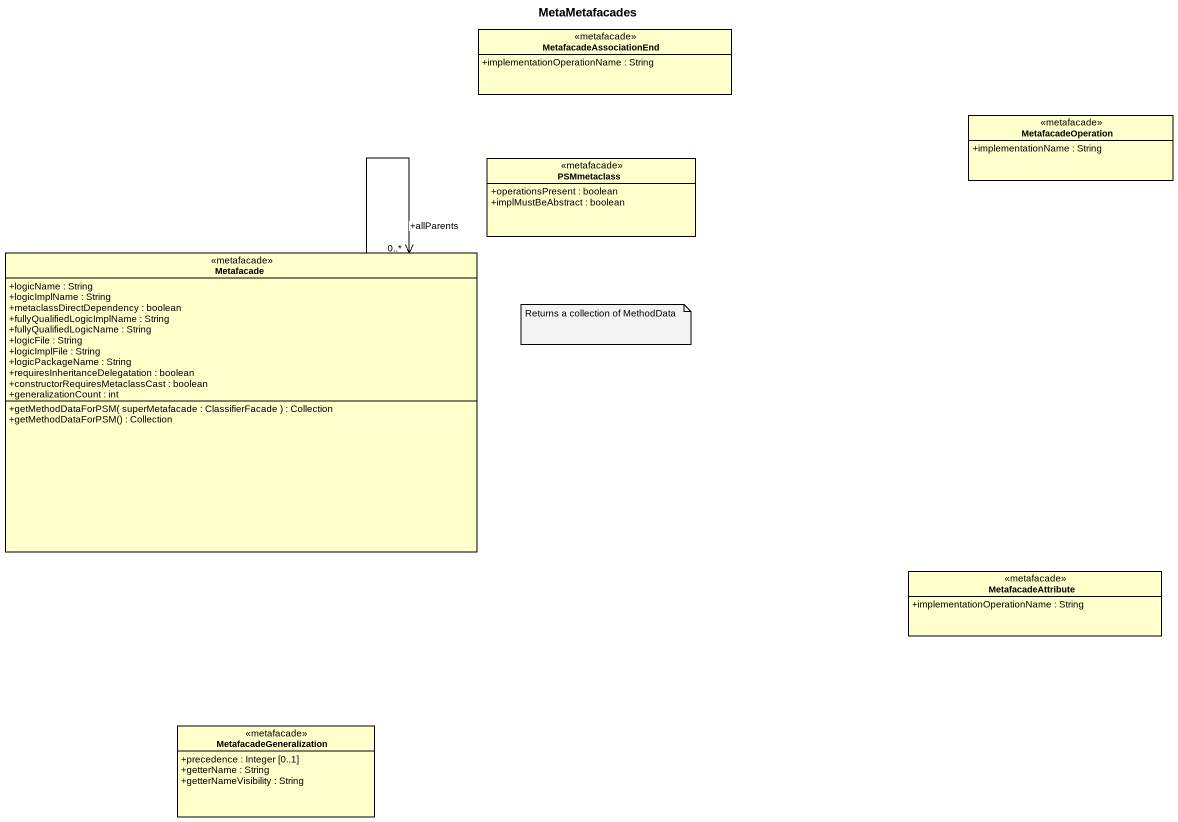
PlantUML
@startuml
title MetaMetafacades
hide circle
hide empty members
skinparam classAttributeIconSize 0
class MetafacadeAssociationEnd <<metafacade>> {
  +implementationOperationName : String
}
class MetafacadeOperation <<metafacade>> {
  +implementationName : String
}
class PSMmetaclass <<metafacade>> {
  +operationsPresent : boolean
  +implMustBeAbstract : boolean
}
class Metafacade <<metafacade>> {
  +logicName : String
  +logicImplName : String
  +metaclassDirectDependency : boolean
  +fullyQualifiedLogicImplName : String
  +fullyQualifiedLogicName : String
  +logicFile : String
  +logicImplFile : String
  +logicPackageName : String
  +requiresInheritanceDelegatation : boolean
  +constructorRequiresMetaclassCast : boolean
  +generalizationCount : int
  +getMethodDataForPSM( superMetafacade : ClassifierFacade ) : Collection
  +getMethodDataForPSM() : Collection
}
class MetafacadeAttribute <<metafacade>> {
  +implementationOperationName : String
}
class MetafacadeGeneralization <<metafacade>> {
  +precedence : Integer [0..1]
  +getterName : String
  +getterNameVisibility : String
}
Metafacade "+allParents\n0..*" <-- Metafacade
note as N1
  Returns a collection of MethodData
end note
@enduml
